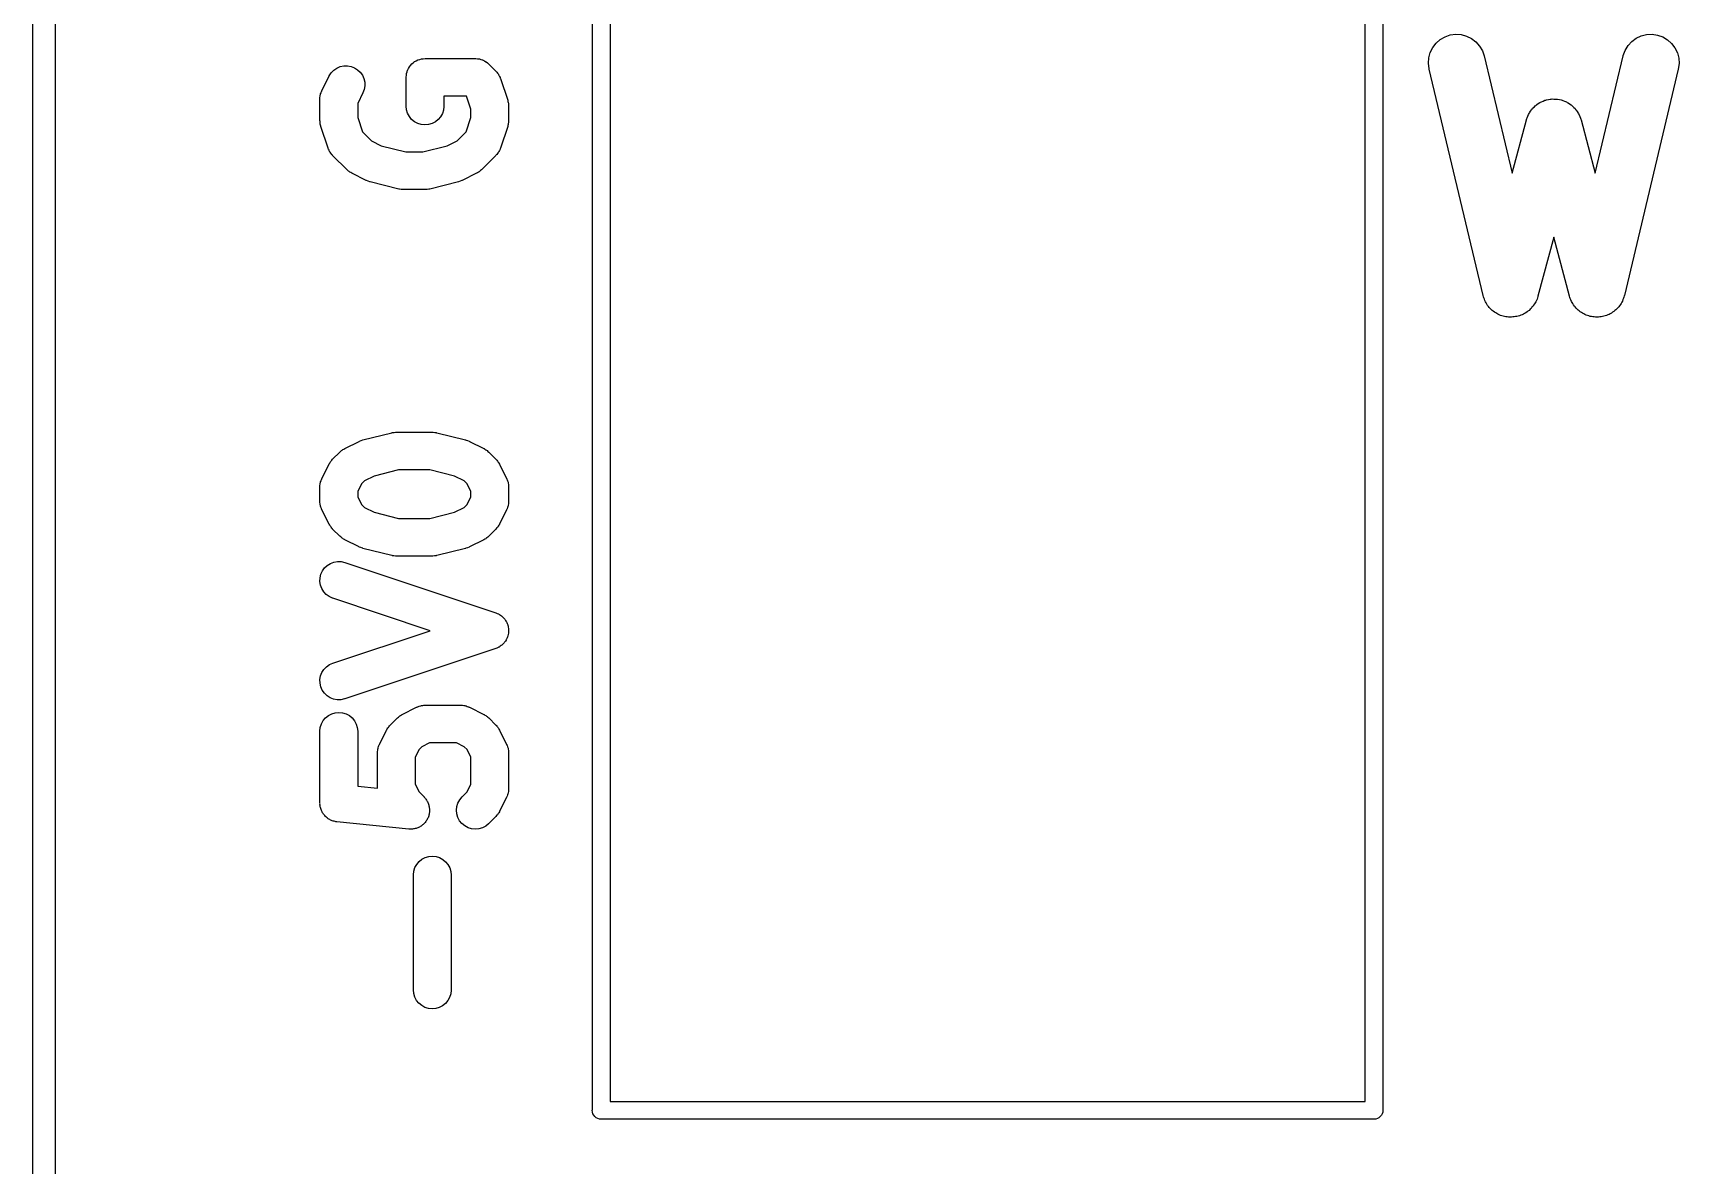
# Model space of a CAD drawing. Extents: x 4.4 to 8.6, y -5.35 to -3.25.
# Drawn here: x 4.5971 to 5.0332, y -4.7669 to -4.4668 of the extents above; entities that cross this region are included whole.
import ezdxf

# ---------------------------------------------------------------- set-up
doc = ezdxf.new("R2010")
doc.units = 0
doc.header["$MEASUREMENT"] = 0
doc.layers.add('BLACK', color=7, linetype='CONTINUOUS')

msp = doc.modelspace()

# ---------------------------------------------------------------- linework, layer by layer
at = {"layer": 'BLACK', "linetype": 'CONTINUOUS'}
for p, q in [((4.59705, -5.34985), (4.59705, -3.25014)), ((4.60295, -3.25295), (4.60295, -5.34705)), ((4.95472, -4.14775), (4.95472, -4.75225)), ((4.95, -4.75), (4.95, -4.15)), ((4.74528, -4.75225), (4.74528, -4.25012)), ((4.75, -4.25236), (4.75, -4.75)), ((4.96794, -4.47065), (4.96884, -4.46949)), ((4.96884, -4.46949), (4.96994, -4.46853)), ((4.96994, -4.46853), (4.97121, -4.4678)), ((4.97121, -4.4678), (4.9726, -4.46733)), ((4.9726, -4.46733), (4.97405, -4.46715)), ((4.97405, -4.46715), (4.97551, -4.46724)), ((4.97551, -4.46724), (4.97693, -4.46762)), ((4.97693, -4.46762), (4.97824, -4.46827)), ((4.97824, -4.46827), (4.9794, -4.46916)), ((4.9794, -4.46916), (4.98037, -4.47026)), ((4.98037, -4.47026), (4.98111, -4.47152)), ((5.01894, -4.47143), (5.01969, -4.47017)), ((5.01969, -4.47017), (5.02068, -4.46909)), ((5.02068, -4.46909), (5.02185, -4.46821)), ((5.02185, -4.46821), (5.02317, -4.46759)), ((5.02317, -4.46759), (5.02459, -4.46723)), ((5.02459, -4.46723), (5.02605, -4.46715)), ((5.02605, -4.46715), (5.0275, -4.46736)), ((5.0275, -4.46736), (5.02888, -4.46785)), ((5.02888, -4.46785), (5.03014, -4.46859)), ((5.03014, -4.46859), (5.03123, -4.46957)), ((5.03123, -4.46957), (5.03212, -4.47073)), ((4.69744, -4.47501), (4.69745, -4.475)), ((4.69745, -4.475), (4.69782, -4.4747)), ((4.69782, -4.4747), (4.69819, -4.47441)), ((4.69819, -4.47441), (4.6982, -4.4744)), ((4.6982, -4.4744), (4.69821, -4.47439)), ((4.69821, -4.47439), (4.69863, -4.47417)), ((4.69863, -4.47417), (4.69905, -4.47395)), ((4.69905, -4.47395), (4.69906, -4.47394)), ((4.69906, -4.47394), (4.69908, -4.47394)), ((4.69908, -4.47394), (4.69953, -4.4738)), ((4.69953, -4.4738), (4.69998, -4.47367)), ((4.69998, -4.47367), (4.7, -4.47366)), ((4.7, -4.47366), (4.70002, -4.47366)), ((4.70002, -4.47366), (4.70048, -4.47362)), ((4.70048, -4.47362), (4.70095, -4.47357)), ((4.70095, -4.47357), (4.71429, -4.47357)), ((4.71429, -4.47357), (4.7143, -4.47357)), ((4.7143, -4.47357), (4.7143, -4.47357)), ((4.7143, -4.47357), (4.7143, -4.47357)), ((4.7143, -4.47357), (4.71436, -4.47357)), ((4.71436, -4.47357), (4.71482, -4.47362)), ((4.71482, -4.47362), (4.71527, -4.47367)), ((4.71527, -4.47367), (4.7153, -4.47368)), ((4.7153, -4.47368), (4.71533, -4.47368)), ((4.71533, -4.47368), (4.71577, -4.47382)), ((4.71577, -4.47382), (4.71621, -4.47396)), ((4.71621, -4.47396), (4.71623, -4.47397)), ((4.71623, -4.47397), (4.71626, -4.47398)), ((4.71626, -4.47398), (4.71666, -4.4742)), ((4.71666, -4.4742), (4.71707, -4.47442)), ((4.71707, -4.47442), (4.71709, -4.47443)), ((4.71709, -4.47443), (4.71711, -4.47445)), ((4.71711, -4.47445), (4.71746, -4.47474)), ((4.71746, -4.47474), (4.71782, -4.47504)), ((4.96679, -4.47483), (4.9669, -4.47337)), ((4.96697, -4.47628), (4.96679, -4.47483)), ((4.9669, -4.47337), (4.96728, -4.47195)), ((4.96728, -4.47195), (4.96794, -4.47065)), ((4.98111, -4.47152), (4.98158, -4.47291)), ((4.98158, -4.47291), (4.98898, -4.50399)), ((5.01102, -4.50399), (5.01842, -4.47291)), ((5.01842, -4.47291), (5.01844, -4.4728)), ((5.01844, -4.4728), (5.01894, -4.47143)), ((5.03212, -4.47073), (5.03275, -4.47205)), ((5.03275, -4.47205), (5.03312, -4.47347)), ((5.03321, -4.47493), (5.03301, -4.47638)), ((5.03312, -4.47347), (5.03321, -4.47493)), ((4.67362, -4.48205), (4.67553, -4.47824)), ((4.67553, -4.47824), (4.67556, -4.47818)), ((4.67556, -4.47818), (4.67609, -4.47736)), ((4.67609, -4.47736), (4.67677, -4.47666)), ((4.67677, -4.47666), (4.67757, -4.4761)), ((4.67757, -4.4761), (4.67847, -4.47572)), ((4.67847, -4.47572), (4.67942, -4.47551)), ((4.67942, -4.47551), (4.6804, -4.47549)), ((4.6804, -4.47549), (4.68136, -4.47566)), ((4.68136, -4.47566), (4.68227, -4.47602)), ((4.68227, -4.47602), (4.68309, -4.47655)), ((4.68309, -4.47655), (4.68379, -4.47722)), ((4.68379, -4.47722), (4.68435, -4.47802)), ((4.68435, -4.47802), (4.68475, -4.47891)), ((4.68475, -4.47891), (4.68496, -4.47986)), ((4.69595, -4.4785), (4.69601, -4.47803)), ((4.69595, -4.47854), (4.69595, -4.4785)), ((4.69595, -4.47857), (4.69595, -4.47854)), ((4.69595, -4.47854), (4.69595, -4.47854)), ((4.69595, -4.47854), (4.69595, -4.47854)), ((4.69595, -4.48619), (4.69595, -4.47857)), ((4.69601, -4.47803), (4.69605, -4.47757)), ((4.69605, -4.47757), (4.69606, -4.47755)), ((4.69606, -4.47753), (4.6962, -4.47708)), ((4.69606, -4.47755), (4.69606, -4.47753)), ((4.6962, -4.47708), (4.69634, -4.47663)), ((4.69634, -4.47663), (4.69635, -4.47662)), ((4.69635, -4.47662), (4.69636, -4.4766)), ((4.69636, -4.4766), (4.69658, -4.47619)), ((4.69658, -4.47619), (4.69681, -4.47578)), ((4.69681, -4.47578), (4.69682, -4.47576)), ((4.69682, -4.47576), (4.69683, -4.47575)), ((4.69683, -4.47575), (4.69713, -4.47539)), ((4.69713, -4.47539), (4.69743, -4.47502)), ((4.69743, -4.47502), (4.69744, -4.47501)), ((4.71782, -4.47504), (4.71973, -4.47694)), ((4.71973, -4.47694), (4.71978, -4.47699)), ((4.71978, -4.47699), (4.71987, -4.47711)), ((4.71987, -4.47711), (4.71997, -4.47721)), ((4.71997, -4.47721), (4.72017, -4.47749)), ((4.72017, -4.47749), (4.72038, -4.47775)), ((4.72038, -4.47775), (4.72045, -4.47788)), ((4.72045, -4.47788), (4.72054, -4.478)), ((4.72054, -4.478), (4.72068, -4.47832)), ((4.72068, -4.47832), (4.72083, -4.47862)), ((4.72083, -4.47862), (4.72087, -4.47876)), ((4.72087, -4.47876), (4.72093, -4.4789)), ((4.72093, -4.4789), (4.72284, -4.48461)), ((4.96699, -4.47638), (4.96697, -4.47628)), ((4.98128, -4.53638), (4.96699, -4.47638)), ((5.03301, -4.47638), (5.01872, -4.53638)), ((4.67311, -4.48392), (4.67317, -4.48359)), ((4.67317, -4.48359), (4.6732, -4.48325)), ((4.6732, -4.48325), (4.67325, -4.48311)), ((4.67325, -4.48311), (4.67327, -4.48296)), ((4.67327, -4.48296), (4.6734, -4.48264)), ((4.6734, -4.48264), (4.6735, -4.48232)), ((4.6735, -4.48232), (4.67357, -4.48219)), ((4.67357, -4.48219), (4.67362, -4.48205)), ((4.68447, -4.48271), (4.6831, -4.48547)), ((4.68482, -4.4818), (4.68447, -4.48271)), ((4.68499, -4.48084), (4.68482, -4.4818)), ((4.68496, -4.47986), (4.68499, -4.48084)), ((4.71195, -4.48357), (4.70595, -4.48357)), ((4.70595, -4.48357), (4.70595, -4.48619)), ((4.7131, -4.487), (4.71195, -4.48357)), ((4.6731, -4.48422), (4.67311, -4.48407)), ((4.6731, -4.48429), (4.6731, -4.48422)), ((4.6731, -4.49), (4.6731, -4.48429)), ((4.67311, -4.48407), (4.67311, -4.48392)), ((4.6831, -4.48547), (4.6831, -4.48919)), ((4.69605, -4.48716), (4.69595, -4.48619)), ((4.69633, -4.4881), (4.69605, -4.48716)), ((4.70584, -4.48723), (4.70555, -4.48816)), ((4.70595, -4.48626), (4.70584, -4.48723)), ((4.70595, -4.48619), (4.70595, -4.48626)), ((4.7131, -4.48919), (4.7131, -4.487)), ((4.72284, -4.48461), (4.72286, -4.48468)), ((4.72286, -4.48468), (4.72292, -4.48495)), ((4.72292, -4.48495), (4.723, -4.48522)), ((4.723, -4.48522), (4.72302, -4.48543)), ((4.72302, -4.48543), (4.72306, -4.48563)), ((4.72306, -4.48563), (4.72307, -4.48591)), ((4.72307, -4.48591), (4.7231, -4.48619)), ((4.7231, -4.48619), (4.7231, -4.49)), ((4.99345, -4.48818), (4.99355, -4.48796)), ((4.99355, -4.48796), (4.99384, -4.48757)), ((4.99384, -4.48757), (4.9941, -4.48715)), ((4.9941, -4.48715), (4.99427, -4.48698)), ((4.99427, -4.48698), (4.99441, -4.48678)), ((4.99441, -4.48678), (4.99478, -4.48645)), ((4.99478, -4.48645), (4.99511, -4.4861)), ((4.99511, -4.4861), (4.99531, -4.48596)), ((4.99531, -4.48596), (4.99549, -4.48579)), ((4.99549, -4.48579), (4.99591, -4.48554)), ((4.99591, -4.48554), (4.99631, -4.48526)), ((4.99631, -4.48526), (4.99653, -4.48516)), ((4.99653, -4.48516), (4.99674, -4.48503)), ((4.99674, -4.48503), (4.9972, -4.48486)), ((4.9972, -4.48486), (4.99765, -4.48466)), ((4.99765, -4.48466), (4.99789, -4.48461)), ((4.99789, -4.48461), (4.99812, -4.48453)), ((4.99812, -4.48453), (4.9986, -4.48445)), ((4.9986, -4.48445), (4.99908, -4.48434)), ((4.99908, -4.48434), (4.99932, -4.48434)), ((4.99932, -4.48434), (4.99956, -4.4843)), ((4.99956, -4.4843), (5.00005, -4.48432)), ((5.00005, -4.48432), (5.00054, -4.48431)), ((5.00054, -4.48431), (5.00078, -4.48435)), ((5.00078, -4.48435), (5.00103, -4.48436)), ((5.00103, -4.48436), (5.0015, -4.48447)), ((5.0015, -4.48447), (5.00198, -4.48455)), ((5.00198, -4.48455), (5.00221, -4.48464)), ((5.00221, -4.48464), (5.00245, -4.4847)), ((5.00245, -4.4847), (5.00289, -4.4849)), ((5.00289, -4.4849), (5.00335, -4.48508)), ((5.00335, -4.48508), (5.00356, -4.48521)), ((5.00356, -4.48521), (5.00378, -4.48531)), ((5.00378, -4.48531), (5.00418, -4.48559)), ((5.00418, -4.48559), (5.00459, -4.48585)), ((5.00459, -4.48585), (5.00477, -4.48602)), ((5.00477, -4.48602), (5.00497, -4.48617)), ((5.00497, -4.48617), (5.0053, -4.48652)), ((5.0053, -4.48652), (5.00565, -4.48686)), ((5.00565, -4.48686), (5.0058, -4.48706)), ((5.0058, -4.48706), (5.00596, -4.48724)), ((5.00596, -4.48724), (5.00622, -4.48765)), ((5.00622, -4.48765), (5.0065, -4.48805)), ((5.0065, -4.48805), (5.0066, -4.48827)), ((4.67312, -4.49028), (4.6731, -4.49)), ((4.67313, -4.49056), (4.67312, -4.49028)), ((4.67317, -4.49076), (4.67313, -4.49056)), ((4.67319, -4.49097), (4.67317, -4.49076)), ((4.67327, -4.49124), (4.67319, -4.49097)), ((4.67333, -4.49151), (4.67327, -4.49124)), ((4.67335, -4.49158), (4.67333, -4.49151)), ((4.67526, -4.4973), (4.67335, -4.49158)), ((4.6831, -4.48919), (4.68437, -4.49301)), ((4.69679, -4.48896), (4.69633, -4.4881)), ((4.6974, -4.48971), (4.69679, -4.48896)), ((4.69816, -4.49034), (4.6974, -4.48971)), ((4.69901, -4.4908), (4.69816, -4.49034)), ((4.69995, -4.49109), (4.69901, -4.4908)), ((4.70092, -4.49119), (4.69995, -4.49109)), ((4.70189, -4.4911), (4.70092, -4.49119)), ((4.70283, -4.49083), (4.70189, -4.4911)), ((4.70369, -4.49037), (4.70283, -4.49083)), ((4.70445, -4.48976), (4.70369, -4.49037)), ((4.70508, -4.48902), (4.70445, -4.48976)), ((4.70555, -4.48816), (4.70508, -4.48902)), ((4.71182, -4.49301), (4.7131, -4.48919)), ((4.72284, -4.49158), (4.72093, -4.4973)), ((4.7229, -4.49131), (4.72284, -4.49158)), ((4.72299, -4.49104), (4.7229, -4.49131)), ((4.72301, -4.49083), (4.72299, -4.49104)), ((4.72306, -4.49063), (4.72301, -4.49083)), ((4.72309, -4.49007), (4.72306, -4.49035)), ((4.72306, -4.49035), (4.72306, -4.49063)), ((4.7231, -4.49), (4.72309, -4.49007)), ((4.98898, -4.50399), (4.99275, -4.48985)), ((4.99275, -4.48985), (4.99278, -4.48975)), ((4.99278, -4.48975), (4.99287, -4.48952)), ((4.99287, -4.48952), (4.99293, -4.48929)), ((4.99293, -4.48929), (4.99314, -4.48884)), ((4.99314, -4.48884), (4.99331, -4.48839)), ((4.99331, -4.48839), (4.99345, -4.48818)), ((5.0066, -4.48827), (5.00673, -4.48848)), ((5.00673, -4.48848), (5.0069, -4.48894)), ((5.0069, -4.48894), (5.00711, -4.48938)), ((5.00711, -4.48938), (5.00716, -4.48962)), ((5.00716, -4.48962), (5.00725, -4.48985)), ((5.00725, -4.48985), (5.01102, -4.50399)), ((4.68437, -4.49301), (4.68677, -4.49541)), ((4.68677, -4.49541), (4.68936, -4.49671)), ((4.68936, -4.49671), (4.69585, -4.49833)), ((4.70034, -4.49833), (4.70683, -4.49671)), ((4.70683, -4.49671), (4.70942, -4.49541)), ((4.70942, -4.49541), (4.71182, -4.49301)), ((4.67532, -4.49743), (4.67526, -4.4973)), ((4.67536, -4.49757), (4.67532, -4.49743)), ((4.67551, -4.49787), (4.67536, -4.49757)), ((4.67565, -4.49819), (4.67551, -4.49787)), ((4.67574, -4.49831), (4.67565, -4.49819)), ((4.67581, -4.49844), (4.67574, -4.49831)), ((4.67602, -4.49871), (4.67581, -4.49844)), ((4.67622, -4.49898), (4.67602, -4.49871)), ((4.67632, -4.49908), (4.67622, -4.49898)), ((4.67642, -4.4992), (4.67632, -4.49908)), ((4.67646, -4.49925), (4.67642, -4.4992)), ((4.68027, -4.50306), (4.67646, -4.49925)), ((4.69585, -4.49833), (4.70034, -4.49833)), ((4.71973, -4.49925), (4.71592, -4.50306)), ((4.71982, -4.49914), (4.71973, -4.49925)), ((4.71993, -4.49904), (4.71982, -4.49914)), ((4.72013, -4.49876), (4.71993, -4.49904)), ((4.72035, -4.4985), (4.72013, -4.49876)), ((4.72041, -4.49837), (4.72035, -4.4985)), ((4.7205, -4.49825), (4.72041, -4.49837)), ((4.72065, -4.49794), (4.7205, -4.49825)), ((4.72081, -4.49764), (4.72065, -4.49794)), ((4.72085, -4.4975), (4.72081, -4.49764)), ((4.72091, -4.49736), (4.72085, -4.4975)), ((4.72093, -4.4973), (4.72091, -4.49736)), ((4.68049, -4.50324), (4.68027, -4.50306)), ((4.68069, -4.50343), (4.68049, -4.50324)), ((4.68087, -4.50355), (4.68069, -4.50343)), ((4.68103, -4.50368), (4.68087, -4.50355)), ((4.68128, -4.50381), (4.68103, -4.50368)), ((4.68151, -4.50396), (4.68128, -4.50381)), ((4.68157, -4.504), (4.68151, -4.50396)), ((4.68538, -4.5059), (4.68157, -4.504)), ((4.71462, -4.504), (4.71081, -4.5059)), ((4.71485, -4.50385), (4.71462, -4.504)), ((4.7151, -4.50372), (4.71485, -4.50385)), ((4.71527, -4.50359), (4.7151, -4.50372)), ((4.71544, -4.50348), (4.71527, -4.50359)), ((4.71565, -4.50328), (4.71544, -4.50348)), ((4.71587, -4.50311), (4.71565, -4.50328)), ((4.71592, -4.50306), (4.71587, -4.50311)), ((4.6854, -4.50591), (4.68538, -4.5059)), ((4.68542, -4.50592), (4.6854, -4.50591)), ((4.68586, -4.50608), (4.68542, -4.50592)), ((4.68629, -4.50625), (4.68586, -4.50608)), ((4.68632, -4.50625), (4.68629, -4.50625)), ((4.68634, -4.50626), (4.68632, -4.50625)), ((4.68641, -4.50628), (4.68634, -4.50626)), ((4.69403, -4.50818), (4.68641, -4.50628)), ((4.69411, -4.5082), (4.69403, -4.50818)), ((4.6942, -4.50822), (4.69411, -4.5082)), ((4.6946, -4.50827), (4.6942, -4.50822)), ((4.69499, -4.50833), (4.6946, -4.50827)), ((4.69508, -4.50832), (4.69499, -4.50833)), ((4.69517, -4.50833), (4.69508, -4.50832)), ((4.69524, -4.50833), (4.69517, -4.50833)), ((4.70095, -4.50833), (4.69524, -4.50833)), ((4.70104, -4.50832), (4.70095, -4.50833)), ((4.70113, -4.50833), (4.70104, -4.50832)), ((4.70153, -4.50828), (4.70113, -4.50833)), ((4.70192, -4.50824), (4.70153, -4.50828)), ((4.70201, -4.50821), (4.70192, -4.50824)), ((4.7021, -4.5082), (4.70201, -4.50821)), ((4.70217, -4.50818), (4.7021, -4.5082)), ((4.70978, -4.50628), (4.70217, -4.50818)), ((4.70981, -4.50627), (4.70978, -4.50628)), ((4.70983, -4.50627), (4.70981, -4.50627)), ((4.71027, -4.50611), (4.70983, -4.50627)), ((4.7107, -4.50595), (4.71027, -4.50611)), ((4.71072, -4.50594), (4.7107, -4.50595)), ((4.71074, -4.50593), (4.71072, -4.50594)), ((4.71081, -4.5059), (4.71074, -4.50593)), ((5, -4.52089), (4.99582, -4.53658)), ((5.00418, -4.53658), (5, -4.52089)), ((4.98139, -4.53671), (4.98128, -4.53638)), ((4.98147, -4.53704), (4.98139, -4.53671)), ((4.98163, -4.5374), (4.98147, -4.53704)), ((4.98175, -4.53776), (4.98163, -4.5374)), ((4.98193, -4.53806), (4.98175, -4.53776)), ((4.98207, -4.53838), (4.98193, -4.53806)), ((4.98229, -4.53869), (4.98207, -4.53838)), ((4.98249, -4.53903), (4.98229, -4.53869)), ((4.98272, -4.53929), (4.98249, -4.53903)), ((4.98292, -4.53957), (4.98272, -4.53929)), ((4.9832, -4.53984), (4.98292, -4.53957)), ((4.98346, -4.54013), (4.9832, -4.53984)), ((4.98373, -4.54034), (4.98346, -4.54013)), ((4.98398, -4.54057), (4.98373, -4.54034)), ((4.99346, -4.54033), (4.99318, -4.54053)), ((4.99373, -4.54005), (4.99346, -4.54033)), ((4.99402, -4.5398), (4.99373, -4.54005)), ((4.99423, -4.53952), (4.99402, -4.5398)), ((4.99447, -4.53927), (4.99423, -4.53952)), ((4.99468, -4.53895), (4.99447, -4.53927)), ((4.99492, -4.53864), (4.99468, -4.53895)), ((4.99507, -4.53833), (4.99492, -4.53864)), ((4.99526, -4.53804), (4.99507, -4.53833)), ((4.9954, -4.53768), (4.99526, -4.53804)), ((4.99557, -4.53733), (4.9954, -4.53768)), ((4.99566, -4.537), (4.99557, -4.53733)), ((4.99579, -4.53668), (4.99566, -4.537)), ((4.99582, -4.53658), (4.99579, -4.53668)), ((5.0043, -4.5369), (5.00418, -4.53658)), ((5.00439, -4.53723), (5.0043, -4.5369)), ((5.00456, -4.53758), (5.00439, -4.53723)), ((5.0047, -4.53795), (5.00456, -4.53758)), ((5.00488, -4.53824), (5.0047, -4.53795)), ((5.00503, -4.53855), (5.00488, -4.53824)), ((5.00526, -4.53886), (5.00503, -4.53855)), ((5.00547, -4.53919), (5.00526, -4.53886)), ((5.0057, -4.53944), (5.00547, -4.53919)), ((5.00591, -4.53972), (5.0057, -4.53944)), ((5.0062, -4.53998), (5.00591, -4.53972)), ((5.00646, -4.54026), (5.0062, -4.53998)), ((5.00674, -4.54047), (5.00646, -4.54026)), ((5.01619, -4.5404), (5.01593, -4.54064)), ((5.01647, -4.5402), (5.01619, -4.5404)), ((5.01673, -4.53991), (5.01647, -4.5402)), ((5.01701, -4.53965), (5.01673, -4.53991)), ((5.01722, -4.53937), (5.01701, -4.53965)), ((5.01745, -4.53911), (5.01722, -4.53937)), ((5.01765, -4.53878), (5.01745, -4.53911)), ((5.01788, -4.53847), (5.01765, -4.53878)), ((5.01803, -4.53816), (5.01788, -4.53847)), ((5.0182, -4.53786), (5.01803, -4.53816)), ((5.01834, -4.53749), (5.0182, -4.53786)), ((5.0185, -4.53714), (5.01834, -4.53749)), ((5.01858, -4.53681), (5.0185, -4.53714)), ((5.0187, -4.53648), (5.01858, -4.53681)), ((5.01872, -4.53638), (5.0187, -4.53648)), ((4.98431, -4.54078), (4.98398, -4.54057)), ((4.98462, -4.54102), (4.98431, -4.54078)), ((4.98493, -4.54117), (4.98462, -4.54102)), ((4.98522, -4.54135), (4.98493, -4.54117)), ((4.98558, -4.54149), (4.98522, -4.54135)), ((4.98593, -4.54166), (4.98558, -4.54149)), ((4.98627, -4.54175), (4.98593, -4.54166)), ((4.98659, -4.54188), (4.98627, -4.54175)), ((4.98697, -4.54194), (4.98659, -4.54188)), ((4.98735, -4.54204), (4.98697, -4.54194)), ((4.98769, -4.54206), (4.98735, -4.54204)), ((4.98803, -4.54212), (4.98769, -4.54206)), ((4.98842, -4.54211), (4.98803, -4.54212)), ((4.98881, -4.54214), (4.98842, -4.54211)), ((4.98915, -4.54209), (4.98881, -4.54214)), ((4.98949, -4.54209), (4.98915, -4.54209)), ((4.98987, -4.542), (4.98949, -4.54209)), ((4.99026, -4.54195), (4.98987, -4.542)), ((4.99059, -4.54184), (4.99026, -4.54195)), ((4.99092, -4.54176), (4.99059, -4.54184)), ((4.99128, -4.54161), (4.99092, -4.54176)), ((4.99164, -4.54148), (4.99128, -4.54161)), ((4.99195, -4.54131), (4.99164, -4.54148)), ((4.99226, -4.54117), (4.99195, -4.54131)), ((4.99258, -4.54095), (4.99226, -4.54117)), ((4.99292, -4.54076), (4.99258, -4.54095)), ((4.99318, -4.54053), (4.99292, -4.54076)), ((5.007, -4.5407), (5.00674, -4.54047)), ((5.00733, -4.54089), (5.007, -4.5407)), ((5.00765, -4.54112), (5.00733, -4.54089)), ((5.00796, -4.54126), (5.00765, -4.54112)), ((5.00826, -4.54144), (5.00796, -4.54126)), ((5.00863, -4.54157), (5.00826, -4.54144)), ((5.00898, -4.54173), (5.00863, -4.54157)), ((5.00931, -4.54181), (5.00898, -4.54173)), ((5.00964, -4.54193), (5.00931, -4.54181)), ((5.01002, -4.54198), (5.00964, -4.54193)), ((5.0104, -4.54207), (5.01002, -4.54198)), ((5.01075, -4.54209), (5.0104, -4.54207)), ((5.01109, -4.54214), (5.01075, -4.54209)), ((5.01148, -4.54211), (5.01109, -4.54214)), ((5.01186, -4.54213), (5.01148, -4.54211)), ((5.01221, -4.54208), (5.01186, -4.54213)), ((5.01255, -4.54206), (5.01221, -4.54208)), ((5.01293, -4.54196), (5.01255, -4.54206)), ((5.01331, -4.5419), (5.01293, -4.54196)), ((5.01363, -4.54178), (5.01331, -4.5419)), ((5.01397, -4.5417), (5.01363, -4.54178)), ((5.01432, -4.54153), (5.01397, -4.5417)), ((5.01468, -4.5414), (5.01432, -4.54153)), ((5.01498, -4.54122), (5.01468, -4.5414)), ((5.01529, -4.54107), (5.01498, -4.54122)), ((5.0156, -4.54084), (5.01529, -4.54107)), ((5.01593, -4.54064), (5.0156, -4.54084)), ((4.67967, -4.57696), (4.68348, -4.57505)), ((4.68348, -4.57505), (4.68354, -4.57502)), ((4.68354, -4.57502), (4.68356, -4.57501)), ((4.68356, -4.57501), (4.68358, -4.575)), ((4.68358, -4.575), (4.68402, -4.57485)), ((4.68402, -4.57485), (4.68446, -4.57468)), ((4.68446, -4.57468), (4.68448, -4.57468)), ((4.68448, -4.57468), (4.6845, -4.57467)), ((4.6845, -4.57467), (4.69212, -4.57277)), ((4.69212, -4.57277), (4.69219, -4.57275)), ((4.69219, -4.57275), (4.69228, -4.57274)), ((4.69228, -4.57274), (4.69236, -4.57271)), ((4.69236, -4.57271), (4.69276, -4.57268)), ((4.69276, -4.57268), (4.69316, -4.57262)), ((4.69316, -4.57262), (4.69324, -4.57263)), ((4.69324, -4.57263), (4.69333, -4.57262)), ((4.69333, -4.57262), (4.70286, -4.57262)), ((4.70286, -4.57262), (4.70293, -4.57262)), ((4.70293, -4.57262), (4.70302, -4.57263)), ((4.70302, -4.57263), (4.7031, -4.57263)), ((4.7031, -4.57263), (4.7035, -4.57268)), ((4.7035, -4.57268), (4.7039, -4.57273)), ((4.7039, -4.57273), (4.70398, -4.57276)), ((4.70398, -4.57276), (4.70407, -4.57277)), ((4.70407, -4.57277), (4.71169, -4.57467)), ((4.71169, -4.57467), (4.71176, -4.57469)), ((4.71176, -4.57469), (4.71178, -4.5747)), ((4.71178, -4.5747), (4.7118, -4.5747)), ((4.7118, -4.5747), (4.71223, -4.57487)), ((4.71223, -4.57487), (4.71267, -4.57503)), ((4.71267, -4.57503), (4.71269, -4.57504)), ((4.71269, -4.57504), (4.71271, -4.57505)), ((4.71271, -4.57505), (4.71652, -4.57696)), ((4.67646, -4.5798), (4.67837, -4.57789)), ((4.67837, -4.57789), (4.67842, -4.57784)), ((4.67842, -4.57784), (4.67864, -4.57767)), ((4.67864, -4.57767), (4.67884, -4.57748)), ((4.67884, -4.57748), (4.67902, -4.57737)), ((4.67902, -4.57737), (4.67918, -4.57724)), ((4.67918, -4.57724), (4.67943, -4.57711)), ((4.67943, -4.57711), (4.67967, -4.57696)), ((4.71652, -4.57696), (4.71658, -4.57699)), ((4.71658, -4.57699), (4.71682, -4.57714)), ((4.71682, -4.57714), (4.71707, -4.57727)), ((4.71707, -4.57727), (4.71723, -4.57741)), ((4.71723, -4.57741), (4.7174, -4.57752)), ((4.7174, -4.57752), (4.7176, -4.57771)), ((4.7176, -4.57771), (4.71782, -4.57789)), ((4.71782, -4.57789), (4.71973, -4.5798)), ((4.67362, -4.58491), (4.67553, -4.5811)), ((4.67553, -4.5811), (4.67556, -4.58104)), ((4.67556, -4.58104), (4.67571, -4.5808)), ((4.67571, -4.5808), (4.67585, -4.58055)), ((4.67585, -4.58055), (4.67598, -4.58039)), ((4.67598, -4.58039), (4.67609, -4.58022)), ((4.67609, -4.58022), (4.67629, -4.58001)), ((4.67629, -4.58001), (4.67646, -4.5798)), ((4.69395, -4.58262), (4.68746, -4.58424)), ((4.70224, -4.58262), (4.69395, -4.58262)), ((4.70873, -4.58424), (4.70224, -4.58262)), ((4.71973, -4.5798), (4.71978, -4.57985)), ((4.71978, -4.57985), (4.71995, -4.58007)), ((4.71995, -4.58007), (4.72014, -4.58027)), ((4.72014, -4.58027), (4.72025, -4.58045)), ((4.72025, -4.58045), (4.72038, -4.58061)), ((4.72038, -4.58061), (4.72051, -4.58086)), ((4.72051, -4.58086), (4.72066, -4.5811)), ((4.72066, -4.5811), (4.72257, -4.58491)), ((4.6731, -4.58707), (4.67311, -4.58693)), ((4.6731, -4.58714), (4.6731, -4.58707)), ((4.6731, -4.59095), (4.6731, -4.58714)), ((4.67311, -4.58678), (4.67317, -4.58644)), ((4.67311, -4.58693), (4.67311, -4.58678)), ((4.67317, -4.58644), (4.6732, -4.5861)), ((4.6732, -4.5861), (4.67325, -4.58596)), ((4.67325, -4.58596), (4.67327, -4.58582)), ((4.67327, -4.58582), (4.6734, -4.5855)), ((4.6734, -4.5855), (4.6735, -4.58517)), ((4.6735, -4.58517), (4.67357, -4.58504)), ((4.67357, -4.58504), (4.67362, -4.58491)), ((4.68411, -4.5863), (4.6831, -4.58832)), ((4.6831, -4.58832), (4.6831, -4.58977)), ((4.68487, -4.58554), (4.68411, -4.5863)), ((4.68746, -4.58424), (4.68487, -4.58554)), ((4.71132, -4.58554), (4.70873, -4.58424)), ((4.71208, -4.5863), (4.71132, -4.58554)), ((4.7131, -4.58832), (4.71208, -4.5863)), ((4.7131, -4.58977), (4.7131, -4.58832)), ((4.72257, -4.58491), (4.7226, -4.58497)), ((4.7226, -4.58497), (4.72265, -4.58511)), ((4.72265, -4.58511), (4.72272, -4.58524)), ((4.72272, -4.58524), (4.72282, -4.58556)), ((4.72282, -4.58556), (4.72293, -4.58589)), ((4.72293, -4.58589), (4.72296, -4.58603)), ((4.72296, -4.58603), (4.723, -4.58617)), ((4.723, -4.58617), (4.72303, -4.58651)), ((4.72303, -4.58651), (4.72309, -4.58685)), ((4.72309, -4.58685), (4.72308, -4.587)), ((4.72308, -4.587), (4.7231, -4.58714)), ((4.7231, -4.58714), (4.7231, -4.59095)), ((4.67311, -4.5911), (4.6731, -4.59095)), ((4.6731, -4.59125), (4.67311, -4.5911)), ((4.67316, -4.59158), (4.6731, -4.59125)), ((4.67319, -4.59192), (4.67316, -4.59158)), ((4.67323, -4.59206), (4.67319, -4.59192)), ((4.67326, -4.59221), (4.67323, -4.59206)), ((4.67337, -4.59253), (4.67326, -4.59221)), ((4.67347, -4.59286), (4.67337, -4.59253)), ((4.6831, -4.58977), (4.68411, -4.5918)), ((4.68411, -4.5918), (4.68487, -4.59256)), ((4.68487, -4.59256), (4.68746, -4.59385)), ((4.70873, -4.59385), (4.71132, -4.59256)), ((4.71132, -4.59256), (4.71208, -4.5918)), ((4.71208, -4.5918), (4.7131, -4.58977)), ((4.72279, -4.5926), (4.72269, -4.59292)), ((4.72292, -4.59228), (4.72279, -4.5926)), ((4.72294, -4.59213), (4.72292, -4.59228)), ((4.72299, -4.59199), (4.72294, -4.59213)), ((4.72302, -4.59165), (4.72299, -4.59199)), ((4.72308, -4.59132), (4.72302, -4.59165)), ((4.72309, -4.59102), (4.72308, -4.59117)), ((4.72308, -4.59117), (4.72308, -4.59132)), ((4.7231, -4.59095), (4.72309, -4.59102)), ((4.67354, -4.59299), (4.67347, -4.59286)), ((4.67359, -4.59313), (4.67354, -4.59299)), ((4.67362, -4.59319), (4.67359, -4.59313)), ((4.67553, -4.597), (4.67362, -4.59319)), ((4.67568, -4.59724), (4.67553, -4.597)), ((4.68746, -4.59385), (4.69395, -4.59548)), ((4.69395, -4.59548), (4.70224, -4.59548)), ((4.70224, -4.59548), (4.70873, -4.59385)), ((4.72063, -4.59706), (4.72048, -4.5973)), ((4.72066, -4.597), (4.72063, -4.59706)), ((4.72257, -4.59319), (4.72066, -4.597)), ((4.72262, -4.59305), (4.72257, -4.59319)), ((4.72269, -4.59292), (4.72262, -4.59305)), ((4.67581, -4.59749), (4.67568, -4.59724)), ((4.67594, -4.59765), (4.67581, -4.59749)), ((4.67605, -4.59782), (4.67594, -4.59765)), ((4.67624, -4.59803), (4.67605, -4.59782)), ((4.67642, -4.59825), (4.67624, -4.59803)), ((4.67646, -4.5983), (4.67642, -4.59825)), ((4.67837, -4.6002), (4.67646, -4.5983)), ((4.67859, -4.60038), (4.67837, -4.6002)), ((4.67879, -4.60058), (4.67859, -4.60038)), ((4.67896, -4.60069), (4.67879, -4.60058)), ((4.67912, -4.60082), (4.67896, -4.60069)), ((4.67937, -4.60095), (4.67912, -4.60082)), ((4.67961, -4.60111), (4.67937, -4.60095)), ((4.67967, -4.60114), (4.67961, -4.60111)), ((4.68348, -4.60304), (4.67967, -4.60114)), ((4.71652, -4.60114), (4.71271, -4.60304)), ((4.71676, -4.60099), (4.71652, -4.60114)), ((4.71701, -4.60086), (4.71676, -4.60099)), ((4.71717, -4.60073), (4.71701, -4.60086)), ((4.71735, -4.60062), (4.71717, -4.60073)), ((4.71755, -4.60043), (4.71735, -4.60062)), ((4.71777, -4.60025), (4.71755, -4.60043)), ((4.71782, -4.6002), (4.71777, -4.60025)), ((4.71973, -4.5983), (4.71782, -4.6002)), ((4.7199, -4.59808), (4.71973, -4.5983)), ((4.7201, -4.59788), (4.7199, -4.59808)), ((4.72021, -4.5977), (4.7201, -4.59788)), ((4.72035, -4.59754), (4.72021, -4.5977)), ((4.72048, -4.5973), (4.72035, -4.59754)), ((4.6835, -4.60305), (4.68348, -4.60304)), ((4.68352, -4.60306), (4.6835, -4.60305)), ((4.68396, -4.60323), (4.68352, -4.60306)), ((4.68439, -4.60339), (4.68396, -4.60323)), ((4.68441, -4.6034), (4.68439, -4.60339)), ((4.68443, -4.6034), (4.68441, -4.6034)), ((4.6845, -4.60342), (4.68443, -4.6034)), ((4.69212, -4.60533), (4.6845, -4.60342)), ((4.69221, -4.60534), (4.69212, -4.60533)), ((4.69229, -4.60537), (4.69221, -4.60534)), ((4.69269, -4.60541), (4.69229, -4.60537)), ((4.69309, -4.60547), (4.69269, -4.60541)), ((4.69317, -4.60547), (4.69309, -4.60547)), ((4.69326, -4.60548), (4.69317, -4.60547)), ((4.69333, -4.60548), (4.69326, -4.60548)), ((4.70286, -4.60548), (4.69333, -4.60548)), ((4.70295, -4.60547), (4.70286, -4.60548)), ((4.70303, -4.60547), (4.70295, -4.60547)), ((4.70343, -4.60542), (4.70303, -4.60547)), ((4.70383, -4.60538), (4.70343, -4.60542)), ((4.70391, -4.60536), (4.70383, -4.60538)), ((4.704, -4.60534), (4.70391, -4.60536)), ((4.70407, -4.60533), (4.704, -4.60534)), ((4.71169, -4.60342), (4.70407, -4.60533)), ((4.71171, -4.60341), (4.71169, -4.60342)), ((4.71173, -4.60341), (4.71171, -4.60341)), ((4.71217, -4.60325), (4.71173, -4.60341)), ((4.71261, -4.60309), (4.71217, -4.60325)), ((4.71263, -4.60308), (4.71261, -4.60309)), ((4.71265, -4.60307), (4.71263, -4.60308)), ((4.71271, -4.60304), (4.71265, -4.60307)), ((4.67336, -4.61029), (4.67377, -4.6094)), ((4.67377, -4.6094), (4.67434, -4.60861)), ((4.67434, -4.60861), (4.67505, -4.60794)), ((4.67505, -4.60794), (4.67587, -4.60742)), ((4.67587, -4.60742), (4.67679, -4.60708)), ((4.67679, -4.60708), (4.67775, -4.60692)), ((4.67775, -4.60692), (4.67872, -4.60694)), ((4.67872, -4.60694), (4.67968, -4.60716)), ((4.67968, -4.60716), (4.71968, -4.62049)), ((4.6731, -4.61222), (4.67314, -4.61124)), ((4.67326, -4.61318), (4.6731, -4.61222)), ((4.67314, -4.61124), (4.67336, -4.61029)), ((4.6736, -4.61409), (4.67326, -4.61318)), ((4.67411, -4.61493), (4.6736, -4.61409)), ((4.67477, -4.61564), (4.67411, -4.61493)), ((4.67556, -4.61622), (4.67477, -4.61564)), ((4.67645, -4.61663), (4.67556, -4.61622)), ((4.67651, -4.61665), (4.67645, -4.61663)), ((4.70228, -4.62524), (4.67651, -4.61665)), ((4.71968, -4.62049), (4.71974, -4.62052)), ((4.71974, -4.62052), (4.72006, -4.62066)), ((4.72006, -4.62066), (4.72038, -4.62079)), ((4.72038, -4.62079), (4.7205, -4.62087)), ((4.7205, -4.62087), (4.72063, -4.62093)), ((4.72063, -4.62093), (4.72091, -4.62113)), ((4.72091, -4.62113), (4.7212, -4.62132)), ((4.7212, -4.62132), (4.7213, -4.62142)), ((4.7213, -4.62142), (4.72142, -4.6215)), ((4.72142, -4.6215), (4.72165, -4.62176)), ((4.72165, -4.62176), (4.7219, -4.622)), ((4.7219, -4.622), (4.72198, -4.62211)), ((4.72198, -4.62211), (4.72208, -4.62222)), ((4.72208, -4.62222), (4.72226, -4.62251)), ((4.72226, -4.62251), (4.72246, -4.6228)), ((4.72246, -4.6228), (4.72252, -4.62293)), ((4.72252, -4.62293), (4.72259, -4.62305)), ((4.72259, -4.62305), (4.72271, -4.62337)), ((4.67651, -4.63383), (4.70228, -4.62524)), ((4.72248, -4.62761), (4.72242, -4.62774)), ((4.72256, -4.62749), (4.72248, -4.62761)), ((4.72268, -4.62717), (4.72256, -4.62749)), ((4.72283, -4.62685), (4.72268, -4.62717)), ((4.72271, -4.62337), (4.72285, -4.62369)), ((4.72286, -4.62671), (4.72283, -4.62685)), ((4.72285, -4.62369), (4.72288, -4.62383)), ((4.72291, -4.62658), (4.72286, -4.62671)), ((4.72288, -4.62383), (4.72293, -4.62396)), ((4.72297, -4.62624), (4.72291, -4.62658)), ((4.72293, -4.62396), (4.72299, -4.62431)), ((4.72305, -4.6259), (4.72297, -4.62624)), ((4.72299, -4.62431), (4.72306, -4.62464)), ((4.72306, -4.62576), (4.72305, -4.6259)), ((4.72306, -4.62464), (4.72306, -4.62479)), ((4.72306, -4.62479), (4.72309, -4.62493)), ((4.72308, -4.62562), (4.72306, -4.62576)), ((4.72309, -4.62493), (4.72307, -4.62527)), ((4.72307, -4.62527), (4.72308, -4.62562)), ((4.71968, -4.62998), (4.67968, -4.64331)), ((4.71999, -4.62984), (4.71968, -4.62998)), ((4.72032, -4.62972), (4.71999, -4.62984)), ((4.72044, -4.62964), (4.72032, -4.62972)), ((4.72057, -4.62958), (4.72044, -4.62964)), ((4.72085, -4.62938), (4.72057, -4.62958)), ((4.72114, -4.6292), (4.72085, -4.62938)), ((4.72125, -4.6291), (4.72114, -4.6292)), ((4.72136, -4.62902), (4.72125, -4.6291)), ((4.7216, -4.62877), (4.72136, -4.62902)), ((4.72186, -4.62853), (4.7216, -4.62877)), ((4.72194, -4.62842), (4.72186, -4.62853)), ((4.72204, -4.62831), (4.72194, -4.62842)), ((4.72222, -4.62802), (4.72204, -4.62831)), ((4.72242, -4.62774), (4.72222, -4.62802)), ((4.67328, -4.63723), (4.67363, -4.63632)), ((4.67363, -4.63632), (4.67415, -4.6355)), ((4.67415, -4.6355), (4.67483, -4.63479)), ((4.67483, -4.63479), (4.67562, -4.63423)), ((4.67562, -4.63423), (4.67651, -4.63383)), ((4.67311, -4.63819), (4.67328, -4.63723)), ((4.67313, -4.63917), (4.67311, -4.63819)), ((4.67334, -4.64012), (4.67313, -4.63917)), ((4.67373, -4.64101), (4.67334, -4.64012)), ((4.67429, -4.64181), (4.67373, -4.64101)), ((4.67499, -4.64249), (4.67429, -4.64181)), ((4.67581, -4.64302), (4.67499, -4.64249)), ((4.67672, -4.64338), (4.67581, -4.64302)), ((4.67768, -4.64355), (4.67672, -4.64338)), ((4.67866, -4.64354), (4.67768, -4.64355)), ((4.67961, -4.64334), (4.67866, -4.64354)), ((4.67968, -4.64331), (4.67961, -4.64334)), ((4.69984, -4.64514), (4.69998, -4.6451)), ((4.69998, -4.6451), (4.70032, -4.64506)), ((4.70032, -4.64506), (4.70066, -4.64501)), ((4.70066, -4.64501), (4.70081, -4.64501)), ((4.70081, -4.64501), (4.70095, -4.645)), ((4.70095, -4.645), (4.71048, -4.645)), ((4.71048, -4.645), (4.71055, -4.645)), ((4.71055, -4.645), (4.71069, -4.64502)), ((4.71069, -4.64502), (4.71084, -4.64501)), ((4.71084, -4.64501), (4.71118, -4.64507)), ((4.71118, -4.64507), (4.71152, -4.64511)), ((4.6735, -4.64994), (4.67397, -4.64908)), ((4.67397, -4.64908), (4.6746, -4.64833)), ((4.6746, -4.64833), (4.67536, -4.64772)), ((4.67536, -4.64772), (4.67622, -4.64727)), ((4.67622, -4.64727), (4.67716, -4.64699)), ((4.67716, -4.64699), (4.67813, -4.6469)), ((4.67813, -4.6469), (4.6791, -4.64701)), ((4.6791, -4.64701), (4.68003, -4.6473)), ((4.68003, -4.6473), (4.68089, -4.64776)), ((4.68089, -4.64776), (4.68164, -4.64838)), ((4.68164, -4.64838), (4.68226, -4.64914)), ((4.68226, -4.64914), (4.68272, -4.65)), ((4.6917, -4.65027), (4.69361, -4.64837)), ((4.69361, -4.64837), (4.69366, -4.64832)), ((4.69366, -4.64832), (4.69388, -4.64814)), ((4.69388, -4.64814), (4.69408, -4.64795)), ((4.69408, -4.64795), (4.69426, -4.64784)), ((4.69426, -4.64784), (4.69442, -4.64771)), ((4.69442, -4.64771), (4.69467, -4.64758)), ((4.69467, -4.64758), (4.69491, -4.64743)), ((4.69491, -4.64743), (4.69872, -4.64553)), ((4.69872, -4.64553), (4.69878, -4.6455)), ((4.69878, -4.6455), (4.69892, -4.64545)), ((4.69892, -4.64545), (4.69905, -4.64538)), ((4.69905, -4.64538), (4.69937, -4.64528)), ((4.69937, -4.64528), (4.6997, -4.64516)), ((4.6997, -4.64516), (4.69984, -4.64514)), ((4.71152, -4.64511), (4.71166, -4.64515)), ((4.71166, -4.64515), (4.7118, -4.64518)), ((4.7118, -4.64518), (4.71212, -4.6453)), ((4.71212, -4.6453), (4.71245, -4.6454)), ((4.71245, -4.6454), (4.71257, -4.64548)), ((4.71257, -4.64548), (4.71271, -4.64553)), ((4.71271, -4.64553), (4.71652, -4.64743)), ((4.71652, -4.64743), (4.71658, -4.64746)), ((4.71658, -4.64746), (4.71682, -4.64762)), ((4.71682, -4.64762), (4.71707, -4.64775)), ((4.71707, -4.64775), (4.71723, -4.64788)), ((4.71723, -4.64788), (4.7174, -4.648)), ((4.7174, -4.648), (4.7176, -4.64819)), ((4.7176, -4.64819), (4.71782, -4.64837)), ((4.71782, -4.64837), (4.71973, -4.65027)), ((4.6731, -4.65183), (4.6732, -4.65087)), ((4.6731, -4.6519), (4.6731, -4.65183)), ((4.6731, -4.67095), (4.6731, -4.6519)), ((4.6732, -4.65087), (4.6735, -4.64994)), ((4.68272, -4.65), (4.683, -4.65093)), ((4.683, -4.65093), (4.6831, -4.6519)), ((4.6831, -4.6519), (4.6831, -4.66643)), ((4.68886, -4.65538), (4.69077, -4.65157)), ((4.69077, -4.65157), (4.6908, -4.65151)), ((4.6908, -4.65151), (4.69095, -4.65128)), ((4.69095, -4.65128), (4.69108, -4.65103)), ((4.69108, -4.65103), (4.69122, -4.65087)), ((4.69122, -4.65087), (4.69133, -4.65069)), ((4.69133, -4.65069), (4.69152, -4.65049)), ((4.69152, -4.65049), (4.6917, -4.65027)), ((4.71973, -4.65027), (4.71978, -4.65032)), ((4.71978, -4.65032), (4.71995, -4.65054)), ((4.71995, -4.65054), (4.72014, -4.65075)), ((4.72014, -4.65075), (4.72025, -4.65092)), ((4.72025, -4.65092), (4.72038, -4.65109)), ((4.72038, -4.65109), (4.72051, -4.65134)), ((4.72051, -4.65134), (4.72066, -4.65157)), ((4.72066, -4.65157), (4.72257, -4.65538)), ((4.68833, -4.65755), (4.68835, -4.6574)), ((4.68833, -4.65762), (4.68833, -4.65755)), ((4.68833, -4.66695), (4.68833, -4.65762)), ((4.68835, -4.65726), (4.6884, -4.65692)), ((4.68835, -4.6574), (4.68835, -4.65726)), ((4.6884, -4.65692), (4.68844, -4.65658)), ((4.68844, -4.65658), (4.68849, -4.65644)), ((4.68849, -4.65644), (4.68851, -4.65629)), ((4.68851, -4.65629), (4.68863, -4.65598)), ((4.68863, -4.65598), (4.68874, -4.65565)), ((4.68874, -4.65565), (4.68881, -4.65552)), ((4.68881, -4.65552), (4.68886, -4.65538)), ((4.69935, -4.65677), (4.69833, -4.6588)), ((4.7001, -4.65601), (4.69935, -4.65677)), ((4.70213, -4.655), (4.7001, -4.65601)), ((4.7093, -4.655), (4.70213, -4.655)), ((4.71132, -4.65601), (4.7093, -4.655)), ((4.71208, -4.65677), (4.71132, -4.65601)), ((4.7131, -4.6588), (4.71208, -4.65677)), ((4.72257, -4.65538), (4.7226, -4.65545)), ((4.7226, -4.65545), (4.72265, -4.65558)), ((4.72265, -4.65558), (4.72272, -4.65571)), ((4.72272, -4.65571), (4.72282, -4.65604)), ((4.72282, -4.65604), (4.72293, -4.65636)), ((4.72293, -4.65636), (4.72296, -4.65651)), ((4.72296, -4.65651), (4.723, -4.65665)), ((4.723, -4.65665), (4.72303, -4.65699)), ((4.72303, -4.65699), (4.72309, -4.65733)), ((4.72309, -4.65733), (4.72308, -4.65747)), ((4.72308, -4.65747), (4.7231, -4.65762)), ((4.7231, -4.65762), (4.7231, -4.66714)), ((4.69833, -4.6588), (4.69833, -4.66596)), ((4.7131, -4.66596), (4.7131, -4.6588)), ((4.6831, -4.66643), (4.68833, -4.66695)), ((4.69833, -4.66596), (4.69935, -4.66799)), ((4.71208, -4.66799), (4.7131, -4.66596)), ((4.67312, -4.67117), (4.6731, -4.67095)), ((4.67311, -4.6714), (4.67312, -4.67117)), ((4.69935, -4.66799), (4.70068, -4.66932)), ((4.70068, -4.66932), (4.70073, -4.66937)), ((4.70073, -4.66937), (4.70088, -4.66956)), ((4.70088, -4.66956), (4.70105, -4.66973)), ((4.70105, -4.66973), (4.70118, -4.66994)), ((4.70118, -4.66994), (4.70134, -4.67013)), ((4.70134, -4.67013), (4.70145, -4.67035)), ((4.70145, -4.67035), (4.70158, -4.67055)), ((4.70158, -4.67055), (4.70167, -4.67078)), ((4.70167, -4.67078), (4.70179, -4.671)), ((4.70179, -4.671), (4.70185, -4.67123)), ((4.70185, -4.67123), (4.70194, -4.67145)), ((4.70938, -4.67187), (4.70967, -4.67094)), ((4.70967, -4.67094), (4.71013, -4.67008)), ((4.71013, -4.67008), (4.71075, -4.66932)), ((4.71075, -4.66932), (4.71208, -4.66799)), ((4.72257, -4.66938), (4.72066, -4.67319)), ((4.72262, -4.66924), (4.72257, -4.66938)), ((4.72269, -4.66911), (4.72262, -4.66924)), ((4.72279, -4.66879), (4.72269, -4.66911)), ((4.72292, -4.66847), (4.72279, -4.66879)), ((4.72294, -4.66832), (4.72292, -4.66847)), ((4.72299, -4.66818), (4.72294, -4.66832)), ((4.72302, -4.66784), (4.72299, -4.66818)), ((4.72308, -4.66751), (4.72302, -4.66784)), ((4.72309, -4.66721), (4.72308, -4.66736)), ((4.72308, -4.66736), (4.72308, -4.66751)), ((4.7231, -4.66714), (4.72309, -4.66721)), ((4.67316, -4.67166), (4.67311, -4.6714)), ((4.67319, -4.67192), (4.67316, -4.67166)), ((4.67325, -4.67214), (4.67319, -4.67192)), ((4.6733, -4.67235), (4.67325, -4.67214)), ((4.6734, -4.6726), (4.6733, -4.67235)), ((4.67347, -4.67286), (4.6734, -4.6726)), ((4.67358, -4.67305), (4.67347, -4.67286)), ((4.67366, -4.67326), (4.67358, -4.67305)), ((4.67381, -4.67348), (4.67366, -4.67326)), ((4.67393, -4.67372), (4.67381, -4.67348)), ((4.67407, -4.67389), (4.67393, -4.67372)), ((4.67419, -4.67408), (4.67407, -4.67389)), ((4.67438, -4.67427), (4.67419, -4.67408)), ((4.67455, -4.67448), (4.67438, -4.67427)), ((4.67472, -4.67462), (4.67455, -4.67448)), ((4.67487, -4.67478), (4.67472, -4.67462)), ((4.67509, -4.67493), (4.67487, -4.67478)), ((4.6753, -4.6751), (4.67509, -4.67493)), ((4.67549, -4.6752), (4.6753, -4.6751)), ((4.67568, -4.67533), (4.67549, -4.6752)), ((4.67592, -4.67543), (4.67568, -4.67533)), ((4.67616, -4.67556), (4.67592, -4.67543)), ((4.67637, -4.67563), (4.67616, -4.67556)), ((4.67657, -4.67572), (4.67637, -4.67563)), ((4.7014, -4.67545), (4.70128, -4.67567)), ((4.70154, -4.67524), (4.7014, -4.67545)), ((4.70163, -4.67502), (4.70154, -4.67524)), ((4.70175, -4.67481), (4.70163, -4.67502)), ((4.70182, -4.67457), (4.70175, -4.67481)), ((4.70192, -4.67434), (4.70182, -4.67457)), ((4.70197, -4.67411), (4.70192, -4.67434)), ((4.70194, -4.67145), (4.70199, -4.6717)), ((4.70204, -4.67388), (4.70197, -4.67411)), ((4.70199, -4.6717), (4.70206, -4.67194)), ((4.70206, -4.67363), (4.70204, -4.67388)), ((4.70206, -4.67194), (4.70208, -4.67218)), ((4.70211, -4.67339), (4.70206, -4.67363)), ((4.70208, -4.67218), (4.70212, -4.67241)), ((4.70212, -4.67315), (4.70211, -4.67339)), ((4.70212, -4.67241), (4.70212, -4.67266)), ((4.70212, -4.67266), (4.70214, -4.67291)), ((4.70214, -4.67291), (4.70212, -4.67315)), ((4.70929, -4.67284), (4.70938, -4.67187)), ((4.70938, -4.67381), (4.70929, -4.67284)), ((4.70966, -4.67475), (4.70938, -4.67381)), ((4.71011, -4.67561), (4.70966, -4.67475)), ((4.71073, -4.67637), (4.71011, -4.67561)), ((4.71973, -4.67449), (4.71782, -4.67639)), ((4.7199, -4.67427), (4.71973, -4.67449)), ((4.7201, -4.67407), (4.7199, -4.67427)), ((4.72021, -4.67389), (4.7201, -4.67407)), ((4.72035, -4.67373), (4.72021, -4.67389)), ((4.72048, -4.67349), (4.72035, -4.67373)), ((4.72063, -4.67325), (4.72048, -4.67349)), ((4.72066, -4.67319), (4.72063, -4.67325)), ((4.67684, -4.67577), (4.67657, -4.67572)), ((4.67709, -4.67585), (4.67684, -4.67577)), ((4.67731, -4.67587), (4.67709, -4.67585)), ((4.67753, -4.67592), (4.67731, -4.67587)), ((4.6776, -4.67593), (4.67753, -4.67592)), ((4.69665, -4.67783), (4.6776, -4.67593)), ((4.69689, -4.67783), (4.69665, -4.67783)), ((4.69713, -4.67786), (4.69689, -4.67783)), ((4.69737, -4.67783), (4.69713, -4.67786)), ((4.69762, -4.67783), (4.69737, -4.67783)), ((4.69786, -4.67779), (4.69762, -4.67783)), ((4.6981, -4.67777), (4.69786, -4.67779)), ((4.69833, -4.67769), (4.6981, -4.67777)), ((4.69858, -4.67765), (4.69833, -4.67769)), ((4.6988, -4.67756), (4.69858, -4.67765)), ((4.69903, -4.67749), (4.6988, -4.67756)), ((4.69925, -4.67737), (4.69903, -4.67749)), ((4.69948, -4.67728), (4.69925, -4.67737)), ((4.69968, -4.67714), (4.69948, -4.67728)), ((4.6999, -4.67703), (4.69968, -4.67714)), ((4.70009, -4.67687), (4.6999, -4.67703)), ((4.7003, -4.67674), (4.70009, -4.67687)), ((4.70047, -4.67657), (4.7003, -4.67674)), ((4.70065, -4.67642), (4.70047, -4.67657)), ((4.70081, -4.67623), (4.70065, -4.67642)), ((4.70099, -4.67605), (4.70081, -4.67623)), ((4.70112, -4.67585), (4.70099, -4.67605)), ((4.70128, -4.67567), (4.70112, -4.67585)), ((4.71148, -4.67699), (4.71073, -4.67637)), ((4.71233, -4.67746), (4.71148, -4.67699)), ((4.71326, -4.67775), (4.71233, -4.67746)), ((4.71423, -4.67786), (4.71326, -4.67775)), ((4.71521, -4.67777), (4.71423, -4.67786)), ((4.71614, -4.6775), (4.71521, -4.67777)), ((4.71701, -4.67705), (4.71614, -4.6775)), ((4.71777, -4.67644), (4.71701, -4.67705)), ((4.71782, -4.67639), (4.71777, -4.67644)), ((4.69797, -4.68896), (4.69826, -4.68803)), ((4.69826, -4.68803), (4.69873, -4.68718)), ((4.69873, -4.68718), (4.69936, -4.68643)), ((4.69936, -4.68643), (4.70012, -4.68582)), ((4.70012, -4.68582), (4.70098, -4.68536)), ((4.70098, -4.68536), (4.70192, -4.68509)), ((4.70192, -4.68509), (4.70289, -4.685)), ((4.70289, -4.685), (4.70386, -4.6851)), ((4.70386, -4.6851), (4.70479, -4.68539)), ((4.70479, -4.68539), (4.70565, -4.68585)), ((4.70565, -4.68585), (4.7064, -4.68648)), ((4.7064, -4.68648), (4.70702, -4.68723)), ((4.70702, -4.68723), (4.70748, -4.68809)), ((4.70748, -4.68809), (4.70776, -4.68903)), ((4.69786, -4.68993), (4.69797, -4.68896)), ((4.69786, -4.69), (4.69786, -4.68993)), ((4.69786, -4.72048), (4.69786, -4.69)), ((4.70776, -4.68903), (4.70786, -4.69)), ((4.70786, -4.69), (4.70786, -4.72048)), ((4.69795, -4.72145), (4.69786, -4.72048)), ((4.69823, -4.72238), (4.69795, -4.72145)), ((4.69869, -4.72324), (4.69823, -4.72238)), ((4.69931, -4.724), (4.69869, -4.72324)), ((4.70698, -4.7233), (4.70636, -4.72405)), ((4.70745, -4.72245), (4.70698, -4.7233)), ((4.70775, -4.72152), (4.70745, -4.72245)), ((4.70786, -4.72055), (4.70775, -4.72152)), ((4.70786, -4.72048), (4.70786, -4.72055)), ((4.70006, -4.72462), (4.69931, -4.724)), ((4.70092, -4.72509), (4.70006, -4.72462)), ((4.70185, -4.72537), (4.70092, -4.72509)), ((4.70282, -4.72548), (4.70185, -4.72537)), ((4.70379, -4.72539), (4.70282, -4.72548)), ((4.70473, -4.72511), (4.70379, -4.72539)), ((4.70559, -4.72466), (4.70473, -4.72511)), ((4.70636, -4.72405), (4.70559, -4.72466)), ((4.74526, -4.75236), (4.74528, -4.75225)), ((4.74531, -4.75283), (4.74526, -4.75236)), ((4.74544, -4.75327), (4.74531, -4.75283)), ((4.74566, -4.75368), (4.74544, -4.75327)), ((4.74596, -4.75404), (4.74566, -4.75368)), ((4.74632, -4.75434), (4.74596, -4.75404)), ((4.75, -4.75), (4.95, -4.75)), ((4.95404, -4.75404), (4.95368, -4.75434)), ((4.95434, -4.75368), (4.95404, -4.75404)), ((4.95456, -4.75327), (4.95434, -4.75368)), ((4.95469, -4.75283), (4.95456, -4.75327)), ((4.95472, -4.75248), (4.95469, -4.75283)), ((4.95472, -4.75225), (4.95474, -4.75236)), ((4.95474, -4.75236), (4.95472, -4.75248)), ((4.74673, -4.75456), (4.74632, -4.75434)), ((4.74717, -4.75469), (4.74673, -4.75456)), ((4.74752, -4.75472), (4.74717, -4.75469)), ((4.74764, -4.75474), (4.74752, -4.75472)), ((4.74752, -4.75472), (4.74752, -4.75472)), ((4.74775, -4.75472), (4.74764, -4.75474)), ((4.95225, -4.75472), (4.74775, -4.75472)), ((4.95236, -4.75474), (4.95225, -4.75472)), ((4.95283, -4.75469), (4.95236, -4.75474)), ((4.95327, -4.75456), (4.95283, -4.75469)), ((4.95368, -4.75434), (4.95327, -4.75456))]:
    msp.add_line(p, q, dxfattribs=at)

doc.saveas('drawing.dxf')
